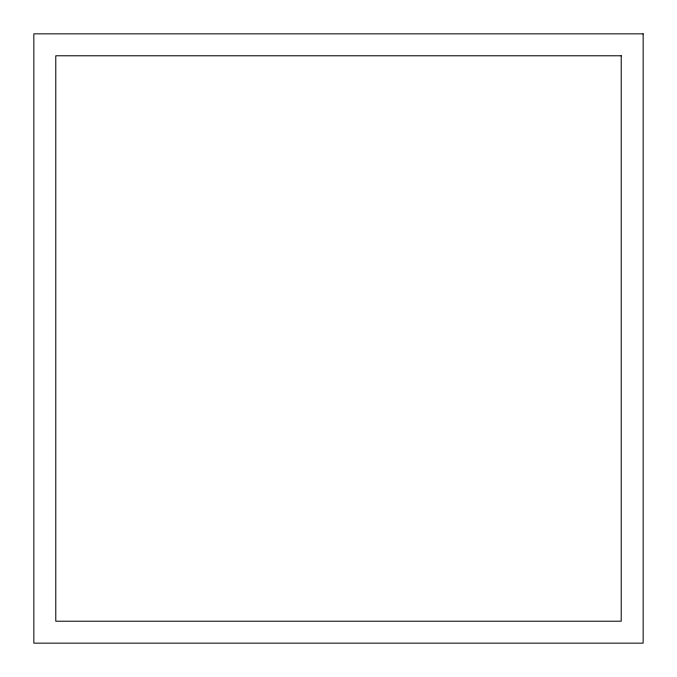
<?xml version="1.0" encoding="UTF-8"?>
<svg xmlns="http://www.w3.org/2000/svg" width="677" height="677" viewBox="0 0 677 677"><rect width="100%" height="100%" fill="white"/><g stroke="black" fill="none" stroke-linecap="round" stroke-linejoin="round"><path stroke-width="1.02" d="M643.15 33.85L33.85 33.85L33.85 643.15L643.15 643.15L643.15 33.85M621.215 55.785L55.785 55.785L55.785 621.215L621.215 621.215L621.215 55.785"/></g></svg>
